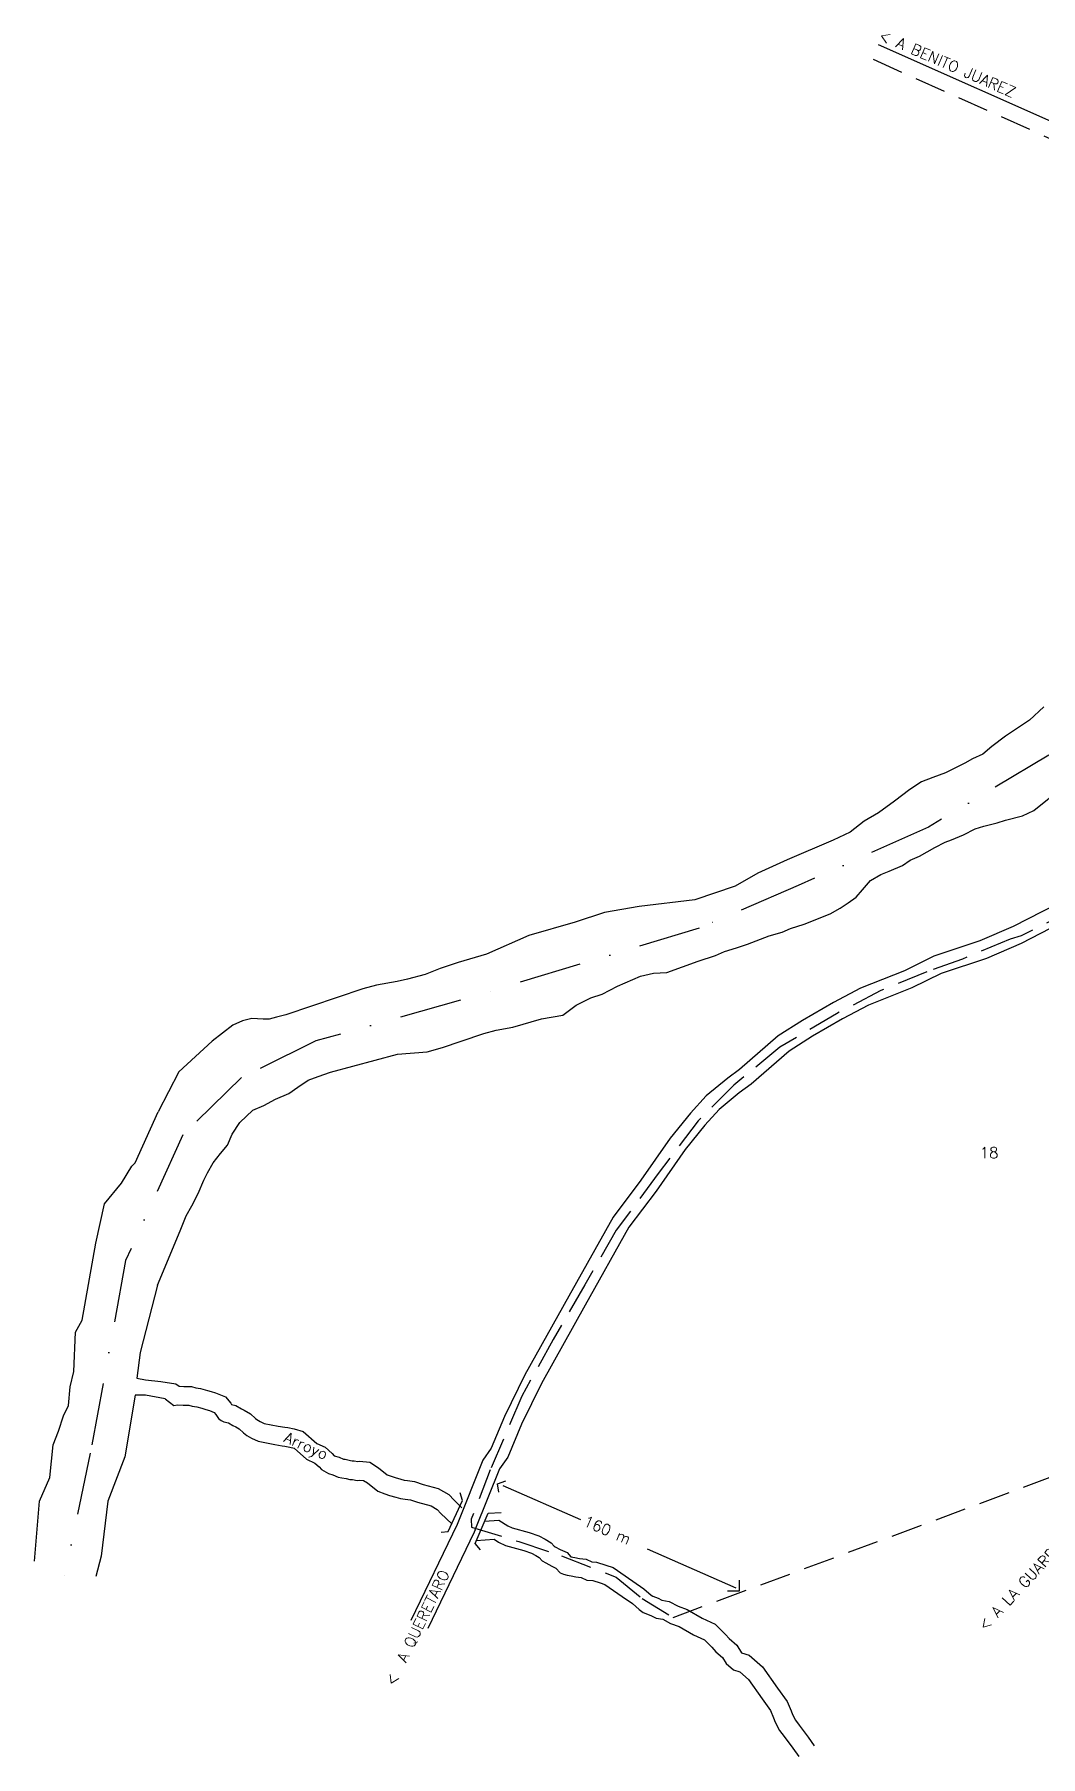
# Model space of a CAD drawing. Extents: x 527482 to 531218, y 1753527 to 1755999.
# Drawn here: x 527482 to 528128, y 1753527 to 1754631 of the extents above; entities that cross this region are included whole.
import ezdxf

# ---------------------------------------------------------------- set-up
doc = ezdxf.new("R2010")
doc.units = 0
doc.header["$LTSCALE"] = 80
doc.header["$MEASUREMENT"] = 0
doc.linetypes.add('DASHDOT', pattern=[1, 0.5, -0.25, 0, -0.25])
doc.linetypes.add('HIDDEN', pattern=[0.375, 0.25, -0.125])
for name, color, linetype in [('4', 9, 'CONTINUOUS'), ('6', 10, 'CONTINUOUS'), ('9', 5, 'CONTINUOUS'), ('C', 1, 'CONTINUOUS'), ('D', 6, 'CONTINUOUS'), ('F', 15, 'CONTINUOUS'), ('I', 11, 'CONTINUOUS'), ('L', 14, 'CONTINUOUS')]:
    doc.layers.add(name, color=color, linetype=linetype)
doc.styles.add('ROMANS', font='ROMANS', dxfattribs={"height": 7})

msp = doc.modelspace()

# ---------------------------------------------------------------- linework, layer by layer
at = {"layer": '4', "color": 9, "linetype": 'HIDDEN'}
msp.add_lwpolyline([(528175.811254, 1754084.117831), (528115.20377, 1754053.117428), (528108.006424, 1754050.969281), (528077.492446, 1754038.291149), (528054.596285, 1754030.204087), (528024.96596, 1754018.073495), (527996.682467, 1754003.247215), (527960.317976, 1753981.681718), (527930.687651, 1753957.420533), (527907.79149, 1753934.507192), (527882.201663, 1753900.811102), (527855.265004, 1753864.419325), (527835.062509, 1753829.375392), (527814.860014, 1753794.331458), (527794.657519, 1753757.939681), (527774.455024, 1753710.765155), (527762.266177, 1753679.109973), (527762.388967, 1753673.862605), (527792.82426, 1753664.72585), (527820.216024, 1753655.589094), (527855.216611, 1753641.88396), (527871.956023, 1753628.178827), (527891.738963, 1753615.996486), (529311.17838, 1754143.405928)], dxfattribs=at)
at = {"layer": '6', "color": 10, "linetype": 'CONTINUOUS'}
msp.add_line((528023.246237, 1754624.792227), (528291.308456, 1754506.109561), dxfattribs=at)
at = {"layer": '6', "color": 10, "linetype": 'HIDDEN'}
msp.add_line((528020.074232, 1754615.405885), (528249.32798, 1754512.819037), dxfattribs=at)
at = {"layer": '6', "color": 10, "linetype": 'CONTINUOUS'}
for points in [[(528147.542887, 1754078.490513), (528109.912418, 1754059.204008), (528088.477461, 1754049.947245), (528059.099136, 1754040.175317), (528040.176768, 1754030.73996), (528012.068752, 1754019.728299), (527994.608027, 1754010.519949), (527974.874459, 1753998.9827), (527959.097288, 1753988.958053), (527934.463395, 1753967.528655), (527926.790349, 1753961.995954), (527912.913545, 1753950.53005), (527903.005877, 1753939.530898), (527889.81264, 1753923.470894), (527871.104308, 1753896.465248), (527853.191887, 1753872.816515), (527824.940487, 1753822.054887), (527796.68399, 1753771.7116), (527783.620703, 1753744.98392), (527775.082717, 1753724.587401), (527769.736024, 1753716.991028), (527753.086036, 1753675.575575), (527723.500395, 1753614.128435)], [(527764.675851, 1753672.233436), (527764.071145, 1753670.729279), (527734.312416, 1753608.92265)], [(527764.675851, 1753672.233436), (527765.010518, 1753673.065892)]]:
    msp.add_lwpolyline(points, dxfattribs=at)
at = {"layer": '9', "color": 5, "linetype": 'CONTINUOUS'}
for points in [[(528129.744661, 1754200.028777), (528120.433927, 1754191.54731), (528105.077644, 1754181.31859), (528096.374036, 1754174.518129), (528090.575877, 1754169.635871), (528083.918106, 1754166.625952), (528078.931147, 1754163.845588), (528066.454833, 1754157.626772), (528058.330323, 1754154.808187), (528051.251663, 1754152.002342), (528043.570974, 1754147.097152), (528033.829159, 1754139.65644), (528023.462382, 1754131.998914), (528014.322598, 1754126.657548), (528005.412368, 1754119.645368), (527994.387504, 1754114.49024), (527965.042303, 1754101.9991), (527946.109744, 1754093.400424), (527931.567209, 1754085.064427), (527905.732035, 1754076.381665), (527870.012357, 1754071.971719), (527847.674471, 1754068.143187), (527828.923053, 1754061.847931), (527799.111099, 1754053.325927), (527772.059125, 1754041.490326), (527753.925026, 1754036.039394), (527742.254815, 1754032.340812), (527732.678854, 1754028.45854), (527721.41934, 1754025.392564), (527714.743733, 1754023.846837), (527701.382325, 1754021.592061), (527692.625209, 1754019.184172), (527643.248089, 1754002.474189), (527637.199992, 1754000.936105), (527632.610989, 1753999.834198), (527628.636757, 1753999.785785), (527621.519877, 1754000.117492), (527615.471779, 1753998.579408), (527609.227252, 1753995.992926), (527595.965218, 1753985.580515), (527574.657663, 1753965.865247), (527561.369917, 1753940.39004)], [(527560.842941, 1753829.088603), (527575.480216, 1753863.994302), (527579.337238, 1753873.66454), (527582.816689, 1753879.98296), (527586.903266, 1753887.982385), (527590.566407, 1753896.395055), (527593.017844, 1753901.236544), (527596.706465, 1753907.557512), (527601.234315, 1753913.679503), (527605.772356, 1753918.964812), (527608.825823, 1753925.905647), (527613.754177, 1753933.496924), (527622.026704, 1753941.33814), (527629.102816, 1753944.353155), (527636.584528, 1753948.419116), (527645.117186, 1753952.079478), (527650.925537, 1753956.125055), (527657.565472, 1753960.599165), (527664.021717, 1753962.979025), (527671.937057, 1753965.795062), (527714.893604, 1753977.196804), (527733.912797, 1753978.683695), (527743.710668, 1753981.522665), (527755.794123, 1753985.644683), (527770.377426, 1753990.633958), (527778.302959, 1753992.613315), (527788.947702, 1753994.625795), (527807.29352, 1753999.870105), (527821.07072, 1754002.339147), (527829.570254, 1754008.71872), (527838.926852, 1754013.435124), (527846.219778, 1754015.825177), (527855.989621, 1754020.965017), (527870.766807, 1754027.211861), (527879.110679, 1754029.196314), (527887.681558, 1754029.719123), (527907.886975, 1754036.868897), (527918.929674, 1754040.559835), (527924.755861, 1754043.141221), (527932.467127, 1754045.53637), (527939.550883, 1754047.923874), (527944.963826, 1754050.081824), (527953.504128, 1754053.114675), (527961.633735, 1754055.51492), (527967.04413, 1754057.88204), (527975.79615, 1754060.708269), (527992.450771, 1754067.396386), (527998.891728, 1754071.031267), (528004.080212, 1754074.44169), (528009.266149, 1754078.061283), (528013.184324, 1754082.711438), (528018.342232, 1754088.631902), (528024.989812, 1754092.478502), (528030.402754, 1754094.636452), (528038.935413, 1754098.296813), (528043.914727, 1754101.704688), (528049.950084, 1754104.288622), (528059.714831, 1754109.846803), (528066.367506, 1754113.275062), (528070.323902, 1754114.787666), (528078.024976, 1754118.019495), (528085.509236, 1754121.876286), (528091.136445, 1754123.618444), (528099.689488, 1754125.605445), (528105.107526, 1754127.345055), (528115.951248, 1754130.196764), (528123.231434, 1754133.632667), (528141.878382, 1754148.503899)], [(527481.908179, 1753652.111549), (527485.196017, 1753690.49532), (527491.771694, 1753705.848828), (527493.963587, 1753726.685732), (527497.251425, 1753735.459166), (527500.539264, 1753745.329278), (527503.827103, 1753751.909353), (527504.923049, 1753763.972824), (527507.114941, 1753773.842937), (527508.210887, 1753799.066557), (527512.594672, 1753806.743311), (527521.362242, 1753856.093874), (527526.841973, 1753881.317495), (527537.801434, 1753894.477645), (527544.377112, 1753905.444436), (527546.569004, 1753907.637795), (527561.369917, 1753940.39004)], [(527560.842941, 1753829.088603), (527549.856843, 1753785.906407), (527547.66495, 1753769.45622), (527553.144681, 1753768.359541), (527563.008197, 1753767.262862), (527572.731183, 1753765.865618)], [(527565.706437, 1753756.136644), (527553.144681, 1753758.489428), (527546.569004, 1753758.489428), (527539.993327, 1753719.008978), (527529.033865, 1753690.49532), (527524.65008, 1753655.401587), (527521.362242, 1753642.241437)], [(527572.731183, 1753765.865618), (527574.723527, 1753764.427059), (527577.81899, 1753764.101062), (527582.641743, 1753764.159811), (527585.569874, 1753763.320109), (527588.571756, 1753762.928518), (527592.967069, 1753761.613531), (527595.277875, 1753760.874413), (527598.070433, 1753760.149233), (527604.445059, 1753757.50869), (527607.9356, 1753753.422296), (527608.430248, 1753752.640004), (527611.22728, 1753751.877578), (527614.694999, 1753749.801404), (527616.525536, 1753749.014392), (527620.542462, 1753746.670302), (527623.678204, 1753743.610038), (527624.694035, 1753742.890005), (527626.77589, 1753741.733782), (527629.321614, 1753740.499449), (527638.295674, 1753738.677972), (527642.594981, 1753737.984109), (527644.421308, 1753737.778379), (527648.594197, 1753736.996539), (527654.428292, 1753735.278939), (527663.159207, 1753727.656505), (527668.505273, 1753725.170056), (527673.068468, 1753721.059682), (527674.287062, 1753719.700766), (527677.455938, 1753718.767826), (527680.15974, 1753717.623946), (527681.268525, 1753717.436271), (527684.712818, 1753716.741978), (527685.786315, 1753716.463209), (527687.123968, 1753716.479504), (527689.397276, 1753716.021255), (527690.547467, 1753716.163258), (527697.096902, 1753715.648208), (527702.736717, 1753711.986768), (527708.160144, 1753707.549488), (527710.752147, 1753706.642534), (527713.449848, 1753705.715963), (527716.965946, 1753704.652539), (527719.159146, 1753704.096209), (527721.281174, 1753703.819394), (527725.872076, 1753703.302243), (527731.407697, 1753701.365303), (527741.037987, 1753698.673592), (527747.903756, 1753694.80956), (527751.315422, 1753691.177568), (527756.21005, 1753686.400754)], [(527565.706437, 1753756.136644), (527571.404991, 1753752.022038), (527573.700766, 1753752.468407), (527577.261754, 1753752.093383), (527581.026817, 1753752.139248), (527583.126162, 1753751.537218), (527586.05964, 1753751.15455), (527589.419102, 1753750.149468), (527591.939335, 1753749.343364), (527594.247851, 1753748.743882), (527597.191521, 1753747.524534), (527598.25266, 1753746.282253), (527599.959145, 1753743.583426), (527601.647794, 1753742.348789), (527603.540517, 1753741.535041), (527606.479091, 1753740.734033), (527609.218687, 1753739.093797), (527611.11141, 1753738.280049), (527613.2184, 1753737.050508), (527615.970736, 1753734.364421), (527618.291991, 1753732.719089), (527621.240757, 1753731.0814), (527625.44964, 1753729.04066), (527636.145345, 1753726.869738), (527640.966449, 1753726.091662), (527642.642358, 1753725.902876), (527645.787554, 1753725.313587), (527648.516958, 1753724.510031), (527656.552056, 1753717.495072), (527661.811885, 1753715.048731), (527664.561673, 1753712.571814), (527666.046248, 1753710.916289), (527669.204184, 1753709.281149), (527670.681116, 1753708.253135), (527673.410519, 1753707.449579), (527676.775077, 1753706.026156), (527679.081045, 1753705.635845), (527682.017071, 1753705.044007), (527684.325586, 1753704.444525), (527685.998947, 1753704.464909), (527688.934973, 1753703.873071), (527690.814956, 1753704.105173), (527693.118375, 1753703.924032), (527695.648801, 1753702.281247), (527702.199324, 1753696.921813), (527706.821451, 1753695.304509), (527709.762572, 1753694.294331), (527713.752093, 1753693.087723), (527716.899837, 1753692.289263), (527719.833315, 1753691.906595), (527723.185133, 1753691.529023), (527727.80726, 1753689.911719), (527736.413811, 1753687.506147), (527740.416072, 1753685.253688), (527742.747519, 1753682.771675), (527749.726992, 1753675.960199)], [(527770.827029, 1753677.844712), (527779.889918, 1753678.488686), (527785.704363, 1753674.850151), (527788.553525, 1753673.401683), (527799.448334, 1753670.431933), (527805.653254, 1753668.358074), (527809.683649, 1753666.119669), (527813.454382, 1753663.919246), (527815.471612, 1753661.732056), (527816.093906, 1753661.346619), (527819.174948, 1753659.683715), (527823.859907, 1753657.590267), (527826.214957, 1753654.938858), (527828.682398, 1753654.558447), (527831.592088, 1753653.820373), (527836.027088, 1753653.320784), (527839.494158, 1753651.740515), (527842.671412, 1753651.44515), (527848.661834, 1753649.619158), (527853.395038, 1753647.993458), (527865.935317, 1753639.231602), (527872.903303, 1753634.413118), (527877.698962, 1753630.402844), (527878.658768, 1753629.622618), (527882.179949, 1753628.293992), (527884.540394, 1753627.149495), (527889.250181, 1753626.311709), (527894.983338, 1753623.16275), (527900.823731, 1753621.080183), (527910.327049, 1753615.490925), (527918.816948, 1753611.621282), (527925.449157, 1753605.148711), (527927.687775, 1753602.41927), (527932.61983, 1753598.329451), (527935.573474, 1753593.368074), (527940.607555, 1753591.845545), (527949.05942, 1753584.232388), (527958.764793, 1753570.720928), (527964.863279, 1753562.163507), (527967.421416, 1753556.121365), (527968.312204, 1753553.719919), (527970.266454, 1753550.071033), (527972.714042, 1753546.832659), (527978.349505, 1753539.226649), (527982.250113, 1753533.736555)], [(527765.474114, 1753665.4341), (527776.83947, 1753666.241677), (527779.790784, 1753664.394819), (527784.211385, 1753662.147456), (527795.96568, 1753658.943424), (527800.796977, 1753657.328668), (527803.745743, 1753655.690979), (527805.852732, 1753654.461439), (527807.760744, 1753652.39267), (527810.079451, 1753650.956508), (527813.869994, 1753648.910671), (527816.604494, 1753647.688775), (527819.361926, 1753644.584347), (527821.463819, 1753643.773147), (527823.772335, 1753643.173665), (527826.287472, 1753642.785902), (527829.435216, 1753641.987442), (527832.787034, 1753641.60987), (527836.36331, 1753639.979826), (527840.342639, 1753639.609898), (527844.962218, 1753638.201764), (527847.903339, 1753637.191586), (527859.086181, 1753629.378167), (527865.626512, 1753624.855413), (527870.064949, 1753621.14386), (527872.600471, 1753619.082735), (527877.434316, 1753617.258809), (527880.801422, 1753615.626216), (527885.204187, 1753614.843045), (527890.048224, 1753612.182438), (527895.721297, 1753610.159534), (527904.781862, 1753604.830676), (527911.934414, 1753601.570587), (527916.592214, 1753597.024901), (527919.140476, 1753593.917926), (527923.367195, 1753590.412995), (527925.716479, 1753586.466791), (527930.578352, 1753582.341993), (527934.567873, 1753581.135385), (527940.067449, 1753576.181551), (527949.005476, 1753563.738361), (527954.326458, 1753556.271938), (527956.265046, 1753551.693127), (527957.346569, 1753548.777486), (527960.129481, 1753543.581357), (527963.106276, 1753539.642798), (527968.636428, 1753532.178922), (527972.467739, 1753526.786364)]]:
    msp.add_lwpolyline(points, dxfattribs=at)
at = {"layer": 'F', "color": 15, "linetype": 'CONTINUOUS'}
for points in [[(528152.681846, 1754067.640064), (528115.03341, 1754048.344351), (528092.757983, 1754038.724628), (528063.693222, 1754029.056999), (528045.052485, 1754019.762073), (528017.071898, 1754008.800334), (528000.438013, 1754000.028039), (527981.122652, 1753988.735294), (527966.293355, 1753979.312917), (527941.926099, 1753958.11547), (527934.129288, 1753952.493528), (527921.238281, 1753941.842152), (527912.10486, 1753931.702541), (527899.397009, 1753916.233395), (527880.823665, 1753889.422604), (527863.267047, 1753866.243618), (527835.415436, 1753816.200324), (527807.315355, 1753766.135715), (527794.555197, 1753740.028243), (527785.647611, 1753718.748778), (527780.350533, 1753711.222898), (527765.010518, 1753673.065892)], [(527742.915171, 1753670.726298), (527747.487513, 1753671.107375), (527756.632196, 1753690.923382), (527755.108082, 1753695.877384)], [(527768.063049, 1753659.293986), (527764.633793, 1753663.485833), (527773.016419, 1753682.920764), (527781.399045, 1753683.301841)]]:
    msp.add_lwpolyline(points, dxfattribs=at)
at = {"layer": 'I', "color": 11, "linetype": 'DASHDOT'}
for points in [[(528379.238918, 1754234.288545), (528335.925892, 1754205.208099), (528299.792555, 1754201.467915), (528273.627036, 1754205.208099), (528257.429333, 1754208.948284), (528232.509791, 1754208.948284), (528201.360363, 1754202.714643), (528132.831621, 1754169.05298), (528055.58104, 1754122.924034), (527972.100572, 1754085.522187), (527908.555739, 1754058.094165), (527755.308697, 1754011.994233)], [(527755.308697, 1754011.994233), (527662.588212, 1753985.759798), (527614.820566, 1753962.289406), (527577.232922, 1753925.51912), (527540.428347, 1753844.937435), (527517.719138, 1753721.326695), (527501.274532, 1753642.860972)]]:
    msp.add_lwpolyline(points, dxfattribs=at)
at = {"layer": 'L', "color": 14, "linetype": 'CONTINUOUS'}
for points in [[(527779.99328, 1753696.375301), (527779.027939, 1753701.689361), (527784.337316, 1753703.621746)], [(527782.410468, 1753700.699312), (527832.259424, 1753678.814424)], [(527875.032409, 1753660.036058), (527932.063123, 1753634.998206)], [(527926.725148, 1753633.089677), (527934.447877, 1753633.089677), (527934.447877, 1753639.853026)]]:
    msp.add_lwpolyline(points, dxfattribs=at)

# ---------------------------------------------------------------- texts
at = {"layer": '9', "color": 5, "linetype": 'CONTINUOUS', "style": 'ROMANS'}
msp.add_text('Arroyo', height=7, rotation=336.024235, dxfattribs=at).set_placement((527641.392937, 1753728.954007))
at = {"layer": 'C', "color": 1, "style": 'ROMANS'}
msp.add_text('18', height=7, dxfattribs=at).set_placement((528088.519901, 1753910.607301))
at = {"layer": 'D', "color": 6, "linetype": 'CONTINUOUS', "style": 'ROMANS'}
for s, rotation, p in [('< A BENITO JUAREZ', 336.473664, (528023.243458, 1754628.220945)), ('< A LA GUARDIANIA', 46.817792, (528091.984234, 1753606.806238)), ('<  A QUERETARO', 63.957429, (527713.039463, 1753571.474149))]:
    msp.add_text(s, height=7, rotation=rotation, dxfattribs=at).set_placement(p)
at = {"layer": 'L', "color": 14, "linetype": 'CONTINUOUS', "style": 'ROMANS'}
msp.add_text('160 m', height=7, rotation=336.722446, dxfattribs=at).set_placement((527833.569719, 1753675.119061))

doc.saveas('drawing.dxf')
